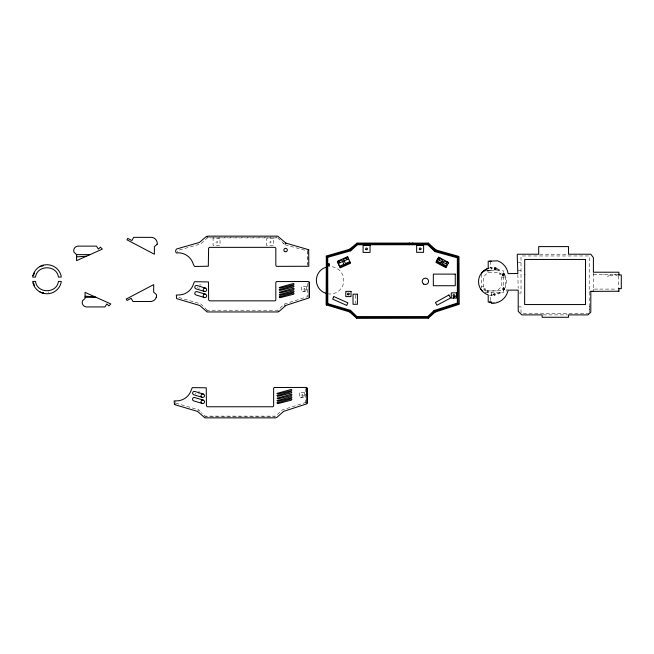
<?xml version="1.0" encoding="UTF-8"?>
<svg xmlns="http://www.w3.org/2000/svg" width="654" height="654" viewBox="0 0 654 654"><rect width="100%" height="100%" fill="white"/><g stroke="black" fill="none" stroke-linecap="round" stroke-linejoin="round"><path stroke-width="0.49" stroke-dasharray="3.27 2.45" d="M589.221 306.35L589.221 312.26L589.221 255.967L521.009 255.967L521.009 293.074L519.137 293.074M506.474 291.267L506.85 289.608M206.885 310.985L207.195 310.209L277.836 310.209M48.396 291.782L48.633 292.673M198.015 410.606L198.489 409.796L200.664 411.906M501.087 274.737A1.3 1.3 0 0 1 499.762 272.587L487.982 272.399L483.29 277.092L483.404 288.954A1.3 1.3 0 0 1 485.366 288.97A1.3 1.3 0 0 1 485.088 290.916L497.105 290.907L501.798 286.215L501.798 274.19M279.977 308.173L283.558 304.78M303.685 291.692L306.677 289.084M301.502 397.607L304.494 395M607.525 276.765L609.495 275.187M501.144 273.912L500.106 273.486L501.144 273.053M499.967 292.518L495.969 294.455M501.185 292.518L496.165 295.175M506.964 289.444L507.381 289.272M283.656 243.492L284.228 243.983M284.277 304.11L307.552 296.646L307.552 282.528M306.088 403.142L305.361 402.57L282.087 410.025L275.645 416.132L205.004 416.132L201.383 412.609M603.446 274.508L604.198 274.508M489.503 268.058L492.544 267.658M491.228 268.573L492.544 268.402M491.293 302.532L493.206 302.442A15.598 15.598 0 0 0 497.163 301.469M490.336 261.248L490.353 267.829L491.219 267.829L491.228 270.789L486.143 270.797L491.228 270.789M490.353 267.829L491.219 267.829M485.088 290.916L497.105 290.907M207.114 237.091L277.002 237.091M276.683 237.868L207.416 237.868L200.713 243.958L177.684 250.482L177.684 252.043M539.689 254.226L567.549 254.226M517.477 262.606L521.009 262.606M517.739 270.511L521.009 270.511M485.113 270.789L503.408 270.789L503.408 272.595M593.407 274.508L609.847 274.418L610.942 275.833L612.806 275.743L613.861 274.018L617.262 275.98M609.912 274.508L613.558 274.508M614.719 274.508L618.275 274.508M501.798 277.092L503.408 277.092M199.47 284.948L201.203 284.948M481.679 286.215L483.29 286.215M593.407 272.988L593.423 289.093L598.222 289.093L599.064 289.608L599.342 289.093L616.158 289.093M497.457 290.564L501.454 290.564M485.113 292.518L503.408 292.518L503.408 290.589M518.205 306.865L521.009 306.865L521.009 313.241L589.221 313.241M543.147 314.885L567.525 314.885M204.694 416.909L274.999 416.909M491.277 294.741L492.544 294.905M489.503 295.248L492.544 295.649M284.997 244.759L307.339 250.94L307.339 265.54M175.795 403.142L198.489 409.796M496.059 268.908L499.967 270.789M497.007 268.483L501.185 270.789M277.697 237.868L284.286 244.089M207.195 310.209L200.68 303.881L177.986 297.218L177.978 295.698M504.692 276.65L505.346 278.22A13.252 13.252 0 0 1 504.021 288.283M517.854 274.508L518.164 288.3M175.059 400.796L175.092 402.831M491.277 292.518L491.285 295.485L490.41 295.485L490.426 302.099M593.423 289.093L593.423 291.398M618.275 275.923L618.275 287.678M503.408 276.397L503.408 288.079M487.982 270.789L487.982 272.399M481.679 274.23L481.679 288.128M355.678 295.199L355.678 303.276M308.067 251.398L308.067 264.494M305.361 388.443L305.361 402.57M199.012 390.871L199.012 394.812M421.805 248.414A1.741 1.741 0 0 1 421.805 249.313M504.667 274.655A13.996 13.996 0 0 1 505.092 287.85M199.437 287.776A0.867 0.867 0 0 1 198.595 288.422M197.761 287.776A0.867 0.867 0 0 1 197.843 287.122M195.791 394.092A0.867 0.867 0 0 1 195.571 393.25M326.542 267.045A13.718 13.718 0 0 1 343.783 279.405A13.718 13.718 0 0 1 328.3 293.899M487.982 290.907L487.982 292.518L487.982 290.907M483.788 289.665C484.532 291.986 485.595 288.022 483.788 289.665M220.03 238.587L213.073 238.587L213.073 245.544L220.03 245.544L220.03 238.587M273.585 238.53L266.636 238.53L266.636 245.487L273.585 245.487L273.585 238.53M306.677 286.477L301.461 286.477L301.461 291.692L306.677 291.692L306.677 286.477M304.494 392.392L299.279 392.392L299.279 397.607L304.494 397.607L304.494 392.392M303.636 289.836A0.867 0.867 0 0 0 304.944 289.084A0.867 0.867 0 0 0 303.636 288.332A0.867 0.867 0 0 0 303.636 289.836M269.677 242.765A0.867 0.867 0 0 0 270.977 242.013A0.867 0.867 0 0 0 269.677 241.261A0.867 0.867 0 0 0 269.677 242.765M215.934 242.683A0.867 0.867 0 0 0 217.39 242.291A0.867 0.867 0 0 0 216.327 241.228A0.867 0.867 0 0 0 215.934 242.683M301.453 395.752A0.867 0.867 0 0 0 302.753 395A0.867 0.867 0 0 0 301.453 394.248A0.867 0.867 0 0 0 301.453 395.752"/><path stroke-width="0.98" d="M307.216 389.858L307.135 388.043L306.227 387.438L274.198 387.503L273.634 388.353L273.634 406.052L272.914 406.763L207.343 406.763L206.435 405.864L206.247 387.806L192.309 387.618L191.401 389.612A15.598 15.598 0 0 1 176.09 400.886L174.168 400.935L174.43 404.548L197.549 411.415L204.915 417.865L275.563 417.865L276.895 417.334L283.697 411.341L306.93 403.812L307.216 388.419L307.216 395.801M309.399 283.934L309.326 282.119L308.418 281.514L276.38 281.588L275.816 282.43L275.816 300.129L275.097 300.848L209.525 300.848L208.626 299.941L208.487 281.948L194.5 281.694L193.584 283.689A15.598 15.598 0 0 1 178.28 294.962L176.318 295.068L176.613 298.625L199.732 305.492L207.105 311.95L277.754 311.95L279.086 311.418L285.88 305.418L309.121 297.889L309.367 282.495L309.399 289.877M76.608 254.627L76.567 260.676L102.318 249.117L100.454 247.138L98.353 249.117L96.473 246.125L77.826 246.125A4.513 4.513 0 0 0 74.016 252.264L76.608 254.627L90.048 254.627M458.814 256.687L457.359 257.799L435.008 251.61L427.716 244.727L428.362 243.108L435.94 249.967L458.07 256.188L458.969 256.948L459.214 303.693L458.626 304.494L435.041 312.138L428.28 318.236L356.912 318.375L349.547 311.925L326.125 304.829L326.338 256.025L349.449 249.313L357.133 243.067L428.362 243.108M356.348 318.261L357.002 316.634L427.642 316.634L434.084 310.536L457.359 303.08L458.928 304.323M33.452 275.628L34.498 273.094M504.095 289.37C503.016 285.594 501.798 292.232 504.667 288.651M438.908 260.022L440.028 257.913M440.559 263.856L442.603 260.022L438.384 257.774L436.341 261.616L446.314 266.914M442.096 264.674L444.14 260.84L448.358 263.08M446.2 263.897L447.32 261.788M434.722 251.332L435.629 249.746M285.455 243.934L285.921 243.116L277.713 236.135L207.743 236.135L206.01 236.805L199.429 242.454L176.735 248.945C174.953 249.763 175.297 254.349 178.002 252.804A15.859 15.859 0 0 1 193.396 264.478L194.565 266.48L208.315 266.219L208.601 248.291L209.313 247.367L275.023 247.335L275.825 248.128L275.825 265.393L276.389 266.358L308.827 266.26L308.696 249.722L285.921 243.116M435.008 251.61L435.94 249.967M349.547 311.925L350.487 310.307L327.793 303.644L326.428 305.058M434.853 250.22L435.327 249.517M503.956 289.55L503.408 290.294L503.408 287.695M618.913 274.942L618.913 272.219L593.407 272.219L593.407 257.692L590.848 254.226L568.539 254.226L568.539 246.607L538.692 246.607L538.692 254.226L517.674 254.226L517.216 254.692L517.837 273.495L508.101 273.642A15.982 15.982 0 0 0 498.961 261.387L497.473 260.815L488.203 261.248L488.203 268.434L485.546 269.53L482.644 271.753L480.412 274.655A13.996 13.996 0 0 0 480.42 288.651C482.276 291.496 484.892 293.891 488.203 294.872L488.203 302.099L491.293 302.099L491.301 303.382A16.26 16.26 0 0 0 508.101 290.139L518.205 290.139L518.205 311.329L521.753 314.885L542.125 314.885L542.125 317.272L568.539 317.272L568.539 314.885L587.979 314.885L590.799 312.179L590.824 291.39L618.913 291.218L618.913 288.651M504.095 274.999L503.343 275.432L503.408 273.495M481.679 273.02L485.546 269.53L488.203 268.254M433.61 250.286L434.787 249.011M174.43 404.548L175.108 403.845M326.174 256.196L327.695 257.341L350.732 250.817L357.436 244.727L427.716 244.727M453.5 298.077L456.492 295.469M482.652 271.77L483.903 270.797L485.121 270.797M308.067 250.384L308.794 249.836M347.895 257.292L343.53 259.237L345.827 264.396M338.281 263.472L348.598 258.878M343.881 264.306L339.532 266.243L339.867 267.045L350.192 262.45M345.467 263.603L349.841 261.657M39.69 266.644L43.205 265.189L43.238 265.777L42.804 265.361M325.978 267.282L323.231 268.418A13.718 13.718 0 0 0 323.231 292.183L326.542 293.556M76.608 256.85L86.434 256.245M618.267 291.226L618.913 291.218M491.211 261.248L489.503 261.248M491.293 302.099L489.503 302.099M327.695 263.775L329.436 263.775L329.436 265.524L327.695 265.524M327.695 264.633L329.436 264.633M618.275 274.942L621.3 274.942L621.3 288.651L618.275 288.651M590.063 291.398L593.423 291.398M42.804 293.017L43.238 293.017M85.085 297.317L96.048 297.317M85.085 296.205L85.085 298.428L82.494 300.783A4.513 4.513 0 0 0 86.303 306.93L104.951 306.93L106.823 303.938L108.932 305.917L110.796 303.938L85.045 292.379L85.085 296.205L94.912 296.81M494.35 267.895L496.165 268.132M204.498 291.447L204.947 291.512A1.741 1.741 0 0 0 206.631 289.321A1.741 1.741 0 0 0 204.081 288.267L203.721 288.545A1.741 1.741 0 0 0 203.271 290.221L203.443 290.638A1.741 1.741 0 0 0 204.498 291.447L196.094 288.888A1.741 1.741 0 0 1 194.867 286.763A1.741 1.741 0 0 1 196.993 285.528L205.397 288.095M202.315 397.37L202.765 397.428A1.741 1.741 0 0 0 204.44 395.245A1.741 1.741 0 0 0 201.89 394.19L201.53 394.46A1.741 1.741 0 0 0 201.08 396.144L201.252 396.561A1.741 1.741 0 0 0 202.315 397.37L193.911 394.812A1.741 1.741 0 0 1 192.677 392.678A1.741 1.741 0 0 1 194.81 391.452L203.214 394.01M205.397 294.177L196.911 291.635C194.778 290.981 193.829 294.496 196.012 294.995L204.498 297.529M203.214 400.093L194.72 397.558A1.741 1.741 0 0 0 192.595 398.785A1.741 1.741 0 0 0 193.821 400.918L202.315 403.453M39.69 291.856L43.205 293.311L46.974 293.809A14.56 14.56 0 0 0 61.026 283.019L61.239 281.424L58.419 281.424C56.898 293.793 37.041 293.793 35.52 281.424L32.7 281.424L32.913 283.019A14.56 14.56 0 0 0 43.205 293.311L43.238 292.722M447.54 264.617L437.583 259.319L436.749 260.848L440.968 263.088M442.505 263.905L446.723 266.145M427.871 244.334L433.913 249.959M350.487 310.307L357.002 316.634M503.825 273.56L504.667 274.655M480.42 288.651L482.644 291.553M434.084 310.536L435.041 312.138M284.752 304.911L285.226 305.712M349.8 249.133L350.732 250.817M427.642 316.634L428.395 318.187M278.212 310.985L278.579 311.762M338.298 263.464L337.57 261.886L341.936 259.94L344.233 265.099M346.236 257.316L347.209 259.499M338.698 260.668L339.671 262.851M338.821 264.657L339.516 266.252M33.452 282.871L34.498 285.406M356.831 243.165L357.436 244.727M206.811 236.307L207.114 237.091M309.367 282.495L309.399 283.689M307.176 388.419L307.208 389.612M327.793 303.644L327.695 257.341M309.367 282.242L309.399 297.259M307.176 388.165L307.216 403.183M457.359 257.799L457.359 303.08M412.699 242.986L412.699 244.727M409.224 242.986L409.224 244.727M42.804 292.542L42.804 293.147M42.387 265.532L42.387 266.129M42.387 292.371L42.387 292.976M524.696 274.508L524.639 304.551L585.526 304.551L585.526 259.442L524.696 259.442L524.696 274.508M32.913 275.481L32.7 277.075L35.52 277.075C37.041 264.715 56.898 264.715 58.419 277.075L61.239 277.075L61.026 275.481A14.56 14.56 0 0 0 32.913 275.481M279.283 287.458L279.887 288.242L293.597 284.735L294.038 283.975L293.433 283.509L279.283 287.458M279.283 289.706L279.887 290.49L293.597 286.983L294.038 286.223L293.433 285.757L279.283 289.706M279.422 292.248L280.026 293.033L293.736 289.526L294.177 288.766L293.572 288.3L279.422 292.248M279.372 294.692L279.977 295.477L293.687 291.97L294.128 291.202L293.523 290.744L279.372 294.692M279.323 296.941L279.92 297.725L293.63 294.218L294.071 293.45L293.474 292.992L279.323 296.941M277.1 393.381L277.705 394.166L291.414 390.659L291.856 389.89L291.251 389.432L277.1 393.381M277.1 395.629L277.697 396.414L291.406 392.907L291.848 392.147L291.251 391.681L277.1 395.629M277.231 398.163L277.836 398.948L291.545 395.449L291.986 394.681L291.382 394.223L277.231 398.163M277.182 400.608L277.786 401.392L291.496 397.894L291.937 397.125L291.332 396.659L277.182 400.608M277.132 402.856L277.737 403.641L291.447 400.142L291.888 399.373L291.283 398.915L277.132 402.856M493.696 294.292C494.759 297.603 496.28 291.946 493.696 294.292M157.181 244.253L154.385 246.697L154.385 254.243L126.974 239.822L127.734 238.375L131.879 240.558L133.669 237.353L151.164 237.353A6.074 6.074 0 0 1 156.535 240.598L156.911 241.465A6.074 6.074 0 0 1 157.181 244.253M333.393 297.317L332.763 299.148L346.71 305.402L347.854 302.851L333.744 296.524L333.393 297.317M156.208 297.382L155.832 298.249A6.074 6.074 0 0 1 150.461 301.494L132.966 301.494L131.176 298.289L127.031 300.472L126.271 299.033L153.682 284.604L153.682 292.15L156.478 294.594A6.074 6.074 0 0 1 156.208 297.382M438.687 257.202L435.932 262.377L445.905 267.682L448.66 262.507L438.687 257.202M434.567 311.337L428.018 317.411L356.692 317.411L350.013 311.116L327.106 304.355L326.828 256.687L350.266 249.975L357.133 243.942L428.027 243.942L435.474 250.793L458.086 257.243L458.086 303.652L434.567 311.337M204.081 294.349L203.721 294.627A1.741 1.741 0 0 0 203.271 296.303L203.443 296.72A1.741 1.741 0 0 0 205.822 297.357A1.741 1.741 0 0 0 206.451 294.987A1.741 1.741 0 0 0 204.081 294.349M201.89 400.273L201.53 400.542A1.741 1.741 0 0 0 201.08 402.226L201.252 402.643A1.741 1.741 0 0 0 203.631 403.281A1.741 1.741 0 0 0 204.269 400.902A1.741 1.741 0 0 0 201.89 400.273M448.93 294.979L435.433 302.483L436.946 305.214L450.549 298.052L448.93 294.979M347.626 256.695L337.309 261.289L340.227 267.838L350.544 263.243L347.626 256.695M423.604 245.389L416.655 245.389L416.655 252.338L423.604 252.338L423.604 245.389M370.05 245.446L363.093 245.446L363.093 252.403L370.05 252.403L370.05 245.446M455.266 274.116L433.332 274.116L433.332 285.724L455.266 285.724L455.266 274.116M351.018 291.373L345.803 291.373L345.803 296.589L351.018 296.589L351.018 291.373M456.492 292.869L451.276 292.869L451.276 298.077L456.492 298.077L456.492 292.869M357.411 294.194L353.021 294.194L353.021 304.29L357.411 304.29L357.411 294.194M347.977 294.733A0.867 0.867 0 0 0 349.285 293.981A0.867 0.867 0 0 0 347.977 293.229A0.867 0.867 0 0 0 347.977 294.733M419.696 249.615A0.867 0.867 0 0 0 420.996 248.863A0.867 0.867 0 0 0 419.696 248.111A0.867 0.867 0 0 0 419.696 249.615M365.954 249.534A0.867 0.867 0 0 0 367.409 249.149A0.867 0.867 0 0 0 366.346 248.087A0.867 0.867 0 0 0 365.954 249.534M453.451 296.229A0.867 0.867 0 0 0 454.751 295.469A0.867 0.867 0 0 0 453.451 294.717A0.867 0.867 0 0 0 453.451 296.229M502.73 275.179A0.867 0.867 0 0 0 504.185 274.794A0.867 0.867 0 0 0 503.114 273.732A0.867 0.867 0 0 0 502.73 275.179M494.759 269.661A0.867 0.867 0 0 0 496.059 268.908A0.867 0.867 0 0 0 494.759 268.156A0.867 0.867 0 0 0 494.759 269.661M284.727 251.569A1.741 1.741 0 0 0 287.335 250.065A1.741 1.741 0 0 0 284.727 248.561A1.741 1.741 0 0 0 284.727 251.569M423.678 284.04A3.18 3.18 0 0 0 428.566 281.49A3.18 3.18 0 0 0 423.915 278.53A3.18 3.18 0 0 0 423.678 284.04"/></g></svg>
